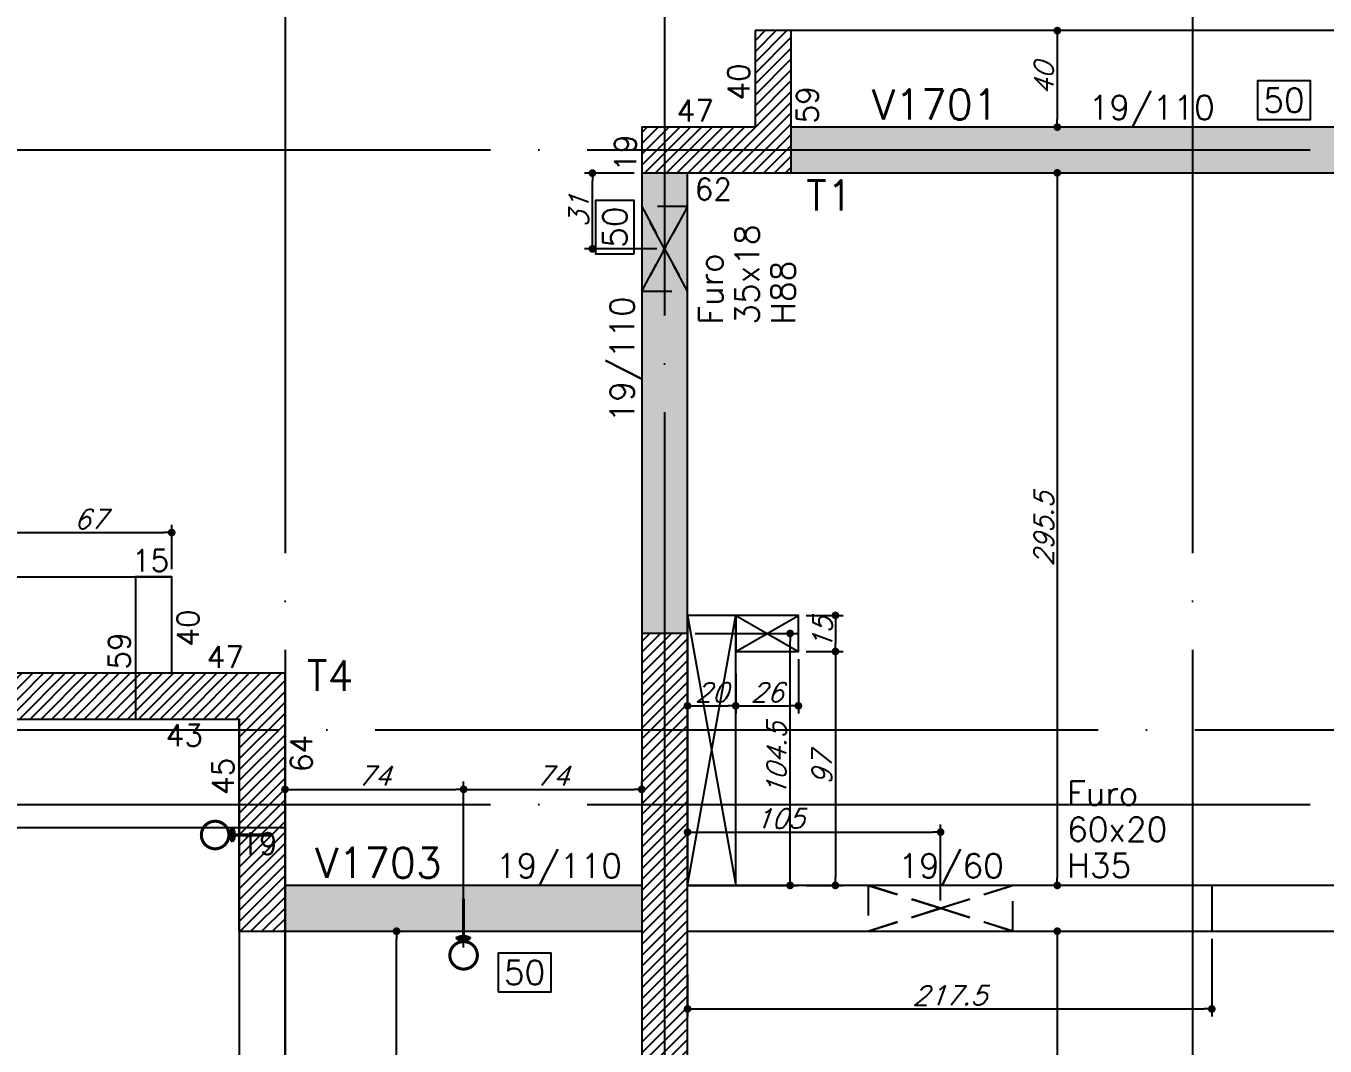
# Model space of a CAD drawing. Header units: millimetres. Extents: x -2368 to 4502, y -2283 to 2217.
# Drawn here: x 1021 to 1559, y 1243 to 1666 of the extents above; entities that cross this region are included whole.
import ezdxf
from ezdxf.enums import TextEntityAlignment as Align

# ---------------------------------------------------------------- set-up
doc = ezdxf.new("R2010")
doc.units = ezdxf.units.MM
doc.header["$LTSCALE"] = 50
doc.linetypes.add('EIXO', pattern=[6.8, 6, -0.4, 0, -0.4])
doc.linetypes.add('HIDDEN', pattern=[0.375, 0.25, -0.125])
for name, color, linetype in [('F-AUX-RED', 1, 'Continuous'), ('F-COTAS', 106, 'Continuous'), ('F-COTAS ANCORAGEM', 106, 'Continuous'), ('F-COTAS-FUROS', 50, 'Continuous'), ('F-COTAS-FUROS VIGA', 50, 'Continuous'), ('F-DESNIVEL-1', 254, 'Continuous'), ('F-EIXO', 12, 'EIXO'), ('F-FURO-PAREDE', 2, 'HIDDEN'), ('F-FURO-PAREDE-TEXTOS', 2, 'Continuous'), ('F-GANCHOS', 4, 'Continuous'), ('F-LAJES', 3, 'Continuous'), ('F-PILARES-DIM', 172, 'Continuous'), ('F-PILARES-HACH', 174, 'Continuous'), ('F-PILARES-M', 170, 'Continuous'), ('F-PILARES-NOME', 170, 'Continuous'), ('F-PILARES-S', 170, 'Continuous'), ('F-TEXTO', 6, 'Continuous'), ('F-VIGAS', 3, 'Continuous'), ('F-VIGAS-DIM', 2, 'Continuous'), ('F-VIGAS-NOME', 4, 'Continuous'), ('F-VÃO', 1, 'Continuous')]:
    doc.layers.add(name, color=color, linetype=linetype)
doc.styles.add('CP-TEXT-INCL', font='romans.shx', dxfattribs={"oblique": 20})
doc.styles.add('MCP', font='romans.shx')
doc.styles.add('ROMANS', font='romans.shx')
doc.dimstyles.new('CP-COTAS-50', dxfattribs={"dimscale": 0.64, "dimtxt": 12.5, "dimasz": 5, "dimexe": 5, "dimexo": 5, "dimgap": 2.5, "dimtad": 1, "dimdec": 1, "dimdsep": 46, "dimtxsty": 'CP-TEXT-INCL', "dimblk1": 'DOT', "dimblk2": 'DOT', "dimsah": 1, "dimcen": 9, "dimclrd": 256, "dimclre": 256, "dimclrt": 256, "dimadec": 0, "dimazin": 0, "dimtfac": 1, "dimtdec": 1, "dimtmove": 2, "dimatfit": 3, "dimldrblk": 'DOT', "dimfxl": 0, "dimtolj": 1, "dimarcsym": 0})
pattern_1 = [(45, (0, 10000), (-2.245064, 2.245064), [])]

# ---------------------------------------------------------------- blocks, each defined once
blk = doc.blocks.new('*U5')
at = {"layer": 'F-VIGAS-DIM', "color": 1}
blk.add_lwpolyline([(0, 0), (22, 0), (22, 16), (0, 16)], close=True, dxfattribs=at)
at = {"layer": 'F-VIGAS-DIM', "style": 'MCP'}
blk.add_attdef('DIM', text='', height=10, dxfattribs=at).set_placement((11, 8), align=Align.MIDDLE_CENTER)
blk = doc.blocks.new('*U13')
at = {"layer": 'F-EIXO'}
blk.add_line((0, 0), (4857.5, 0), dxfattribs=at)
at = {"layer": 'F-TEXTO', "style": 'ROMANS'}
blk.add_attdef('EIXO', text='', height=17.5, dxfattribs=at).set_placement((-28.21, 0), align=Align.MIDDLE_CENTER)
blk = doc.blocks.new('*U14')
at = {"layer": 'F-EIXO'}
blk.add_line((0, 0), (4945.5, 0), dxfattribs=at)
at = {"layer": 'F-TEXTO', "style": 'ROMANS'}
blk.add_attdef('EIXO', text='', height=17.5, dxfattribs=at).set_placement((-28.21, 0), align=Align.MIDDLE_CENTER)
blk = doc.blocks.new('*U15')
at = {"layer": 'F-EIXO'}
blk.add_line((0, 0), (0, -2479.78), dxfattribs=at)
at = {"layer": 'F-TEXTO', "style": 'ROMANS'}
blk.add_attdef('EIXO', text='', height=17.5, rotation=360, dxfattribs=at).set_placement((0, 28.21), align=Align.MIDDLE_CENTER)
blk = doc.blocks.new('*U21')
at = {"layer": 'F-EIXO'}
blk.add_line((0, 0), (0, -2728.58), dxfattribs=at)
at = {"layer": 'F-TEXTO', "style": 'ROMANS'}
blk.add_attdef('EIXO', text='', height=17.5, rotation=360, dxfattribs=at).set_placement((0, 28.21), align=Align.MIDDLE_CENTER)
blk = doc.blocks.new('*U19')
at = {"layer": 'F-EIXO'}
blk.add_line((0, 0), (0, -2827.07), dxfattribs=at)
at = {"layer": 'F-TEXTO', "style": 'ROMANS'}
blk.add_attdef('EIXO', text='', height=17.5, rotation=360, dxfattribs=at).set_placement((0, 28.21), align=Align.MIDDLE_CENTER)
blk = doc.blocks.new('_DOT')
at = {"color": 0, "linetype": 'ByBlock'}
blk.add_line((-0.5, 0), (-1, 0), dxfattribs=at)
at = {"color": 0, "linetype": 'ByBlock', "const_width": 0.5}
blk.add_lwpolyline([(-0.25, 0, 1), (0.25, 0, 1)], format="xyb", close=True, dxfattribs=at)
blk = doc.blocks.new('*D109')
at = {"layer": 'DEFPOINTS', "color": 0, "transparency": 16777216}
for p in [(1448.41, 1664.5), (1448.41, 1624.5), (1448.41, 1624.5)]:
    blk.add_point(p, dxfattribs=at)
at = {"layer": 'F-COTAS', "lineweight": -2, "transparency": 16777216}
blk.add_line((1448.41, 1661.3), (1448.41, 1627.7), dxfattribs=at)
at = {"layer": 'F-COTAS', "lineweight": -2, "transparency": 16777216, "xscale": 3.2, "yscale": 3.2, "zscale": 3.2}
for p, rotation in [((1448.41, 1664.5), 90), ((1448.41, 1624.5), 270)]:
    blk.add_blockref('_DOT', p, dxfattribs=dict(at, rotation=rotation))
at = {"layer": 'F-COTAS', "transparency": 16777216, "insert": (1442.81, 1644.5), "char_height": 8, "attachment_point": 5, "rotation": 90, "style": 'CP-TEXT-INCL'}
blk.add_mtext('\\A1;40', dxfattribs=at)
blk = doc.blocks.new('*D110')
at = {"layer": 'DEFPOINTS', "color": 0, "transparency": 16777216}
for p in [(1448.41, 1605.5), (1448.41, 1310), (1448.41, 1310)]:
    blk.add_point(p, dxfattribs=at)
at = {"layer": 'F-COTAS', "lineweight": -2, "transparency": 16777216}
blk.add_line((1448.41, 1602.3), (1448.41, 1313.2), dxfattribs=at)
at = {"layer": 'F-COTAS', "lineweight": -2, "transparency": 16777216, "xscale": 3.2, "yscale": 3.2, "zscale": 3.2}
for p, rotation in [((1448.41, 1605.5), 90), ((1448.41, 1310), 270)]:
    blk.add_blockref('_DOT', p, dxfattribs=dict(at, rotation=rotation))
at = {"layer": 'F-COTAS', "transparency": 16777216, "insert": (1442.81, 1457.75), "char_height": 8, "attachment_point": 5, "rotation": 90, "style": 'CP-TEXT-INCL'}
blk.add_mtext('\\A1;295.5', dxfattribs=at)
blk = doc.blocks.new('*D111')
at = {"layer": 'DEFPOINTS', "color": 0, "transparency": 16777216}
for p in [(1448.41, 1291), (1448.41, 883.5), (1448.41, 883.5)]:
    blk.add_point(p, dxfattribs=at)
at = {"layer": 'F-COTAS', "lineweight": -2, "transparency": 16777216}
blk.add_line((1448.41, 1287.8), (1448.41, 886.7), dxfattribs=at)
at = {"layer": 'F-COTAS', "lineweight": -2, "transparency": 16777216, "xscale": 3.2, "yscale": 3.2, "zscale": 3.2}
for p, rotation in [((1448.41, 1291), 90), ((1448.41, 883.5), 270)]:
    blk.add_blockref('_DOT', p, dxfattribs=dict(at, rotation=rotation))
at = {"layer": 'F-COTAS', "transparency": 16777216, "insert": (1442.81, 1087.25), "char_height": 8, "attachment_point": 5, "rotation": 90, "style": 'CP-TEXT-INCL'}
blk.add_mtext('\\A1;407.5', dxfattribs=at)
blk = doc.blocks.new('*D150')
at = {"layer": 'DEFPOINTS', "color": 0, "transparency": 16777216}
for p in [(1512.5, 1291), (1295, 1276.24), (1512.5, 1258.77)]:
    blk.add_point(p, dxfattribs=at)
at = {"layer": 'F-COTAS', "lineweight": -2, "transparency": 16777216}
for p, q in [((1512.5, 1287.8), (1512.5, 1255.57)), ((1295, 1273.04), (1295, 1255.57)), ((1298.2, 1258.77), (1509.3, 1258.77))]:
    blk.add_line(p, q, dxfattribs=at)
at = {"layer": 'F-COTAS', "lineweight": -2, "transparency": 16777216, "xscale": 3.2, "yscale": 3.2, "zscale": 3.2, "rotation": 180}
blk.add_blockref('_DOT', (1295, 1258.77), dxfattribs=at)
at = {"layer": 'F-COTAS', "lineweight": -2, "transparency": 16777216, "xscale": 3.2, "yscale": 3.2, "zscale": 3.2}
blk.add_blockref('_DOT', (1512.5, 1258.77), dxfattribs=at)
at = {"layer": 'F-COTAS', "transparency": 16777216, "insert": (1403.75, 1264.37), "char_height": 8, "attachment_point": 5, "style": 'CP-TEXT-INCL'}
blk.add_mtext('\\A1;217.5', dxfattribs=at)
blk = doc.blocks.new('*D151')
at = {"layer": 'DEFPOINTS', "color": 0, "transparency": 16777216}
for p in [(1295, 1414.5), (1337.55, 1414.5), (1308.39, 1310)]:
    blk.add_point(p, dxfattribs=at)
at = {"layer": 'F-COTAS', "lineweight": -2, "transparency": 16777216}
for p, q in [((1298.2, 1414.5), (1340.75, 1414.5)), ((1337.55, 1313.2), (1337.55, 1411.3)), ((1311.59, 1310), (1340.75, 1310))]:
    blk.add_line(p, q, dxfattribs=at)
at = {"layer": 'F-COTAS', "lineweight": -2, "transparency": 16777216, "xscale": 3.2, "yscale": 3.2, "zscale": 3.2}
for p, rotation in [((1337.55, 1414.5), 90), ((1337.55, 1310), 270)]:
    blk.add_blockref('_DOT', p, dxfattribs=dict(at, rotation=rotation))
at = {"layer": 'F-COTAS', "transparency": 16777216, "insert": (1331.95, 1362.25), "char_height": 8, "attachment_point": 5, "rotation": 90, "style": 'CP-TEXT-INCL'}
blk.add_mtext('\\A1;104.5', dxfattribs=at)
blk = doc.blocks.new('*D192')
at = {"layer": 'DEFPOINTS', "color": 0, "transparency": 16777216}
for p in [(2835, 1741.136394), (2835, 1624.5), (-1200, 1438)]:
    blk.add_point(p, dxfattribs=at)
at = {"layer": 'F-COTAS', "lineweight": -2, "transparency": 16777216}
for p, q in [((-1200, 1441.2), (-1200, 1744.336394)), ((-1196.8, 1741.136394), (2831.8, 1741.136394)), ((2835, 1627.7), (2835, 1744.336394))]:
    blk.add_line(p, q, dxfattribs=at)
at = {"layer": 'F-COTAS', "lineweight": -2, "transparency": 16777216, "xscale": 3.2, "yscale": 3.2, "zscale": 3.2, "rotation": 180}
blk.add_blockref('_DOT', (-1200, 1741.136394), dxfattribs=at)
at = {"layer": 'F-COTAS', "lineweight": -2, "transparency": 16777216, "xscale": 3.2, "yscale": 3.2, "zscale": 3.2}
blk.add_blockref('_DOT', (2835, 1741.136394), dxfattribs=at)
at = {"layer": 'F-COTAS', "transparency": 16777216, "insert": (817.5, 1746.736394), "char_height": 8, "attachment_point": 5, "style": 'CP-TEXT-INCL'}
blk.add_mtext('\\A1;4035', dxfattribs=at)
blk = doc.blocks.new('*U273')
at = {"layer": 'F-VÃO'}
for p, q in [((0, 0), (20, 112)), ((0, 112), (20, 0))]:
    blk.add_line(p, q, dxfattribs=at)
at = {"layer": 'F-VÃO', "color": 3}
blk.add_lwpolyline([(0, 0), (20, 0), (20, 112), (0, 112)], close=True, dxfattribs=at)
blk = doc.blocks.new('*U276')
at = {"layer": 'F-VÃO'}
for p, q in [((0, 0), (26, 15)), ((0, 15), (26, 0))]:
    blk.add_line(p, q, dxfattribs=at)
at = {"layer": 'F-VÃO', "color": 3}
blk.add_lwpolyline([(0, 0), (26, 0), (26, 15), (0, 15)], close=True, dxfattribs=at)
blk = doc.blocks.new('*D327')
at = {"layer": 'DEFPOINTS', "color": 0, "transparency": 16777216}
for p in [(1295, 1399.12), (1315, 1401.06), (1315, 1384.47)]:
    blk.add_point(p, dxfattribs=at)
at = {"layer": 'F-COTAS-FUROS', "lineweight": -2, "transparency": 16777216}
for p, q in [((1295, 1395.92), (1295, 1381.27)), ((1315, 1397.86), (1315, 1381.27)), ((1298.2, 1384.47), (1311.8, 1384.47))]:
    blk.add_line(p, q, dxfattribs=at)
at = {"layer": 'F-COTAS-FUROS', "lineweight": -2, "transparency": 16777216, "xscale": 3.2, "yscale": 3.2, "zscale": 3.2, "rotation": 180}
blk.add_blockref('_DOT', (1295, 1384.47), dxfattribs=at)
at = {"layer": 'F-COTAS-FUROS', "lineweight": -2, "transparency": 16777216, "xscale": 3.2, "yscale": 3.2, "zscale": 3.2}
blk.add_blockref('_DOT', (1315, 1384.47), dxfattribs=at)
at = {"layer": 'F-COTAS-FUROS', "transparency": 16777216, "insert": (1305, 1390.07), "char_height": 8, "attachment_point": 5, "style": 'CP-TEXT-INCL'}
blk.add_mtext('\\A1;20', dxfattribs=at)
blk = doc.blocks.new('*D328')
at = {"layer": 'DEFPOINTS', "color": 0, "transparency": 16777216}
for p in [(1341, 1407), (1315, 1400.72), (1341, 1384.47)]:
    blk.add_point(p, dxfattribs=at)
at = {"layer": 'F-COTAS-FUROS', "lineweight": -2, "transparency": 16777216}
for p, q in [((1341, 1403.8), (1341, 1381.27)), ((1315, 1397.52), (1315, 1381.27)), ((1318.2, 1384.47), (1337.8, 1384.47))]:
    blk.add_line(p, q, dxfattribs=at)
at = {"layer": 'F-COTAS-FUROS', "lineweight": -2, "transparency": 16777216, "xscale": 3.2, "yscale": 3.2, "zscale": 3.2, "rotation": 180}
blk.add_blockref('_DOT', (1315, 1384.47), dxfattribs=at)
at = {"layer": 'F-COTAS-FUROS', "lineweight": -2, "transparency": 16777216, "xscale": 3.2, "yscale": 3.2, "zscale": 3.2}
blk.add_blockref('_DOT', (1341, 1384.47), dxfattribs=at)
at = {"layer": 'F-COTAS-FUROS', "transparency": 16777216, "insert": (1328, 1390.07), "char_height": 8, "attachment_point": 5, "style": 'CP-TEXT-INCL'}
blk.add_mtext('\\A1;26', dxfattribs=at)
blk = doc.blocks.new('*D329')
at = {"layer": 'DEFPOINTS', "color": 0, "transparency": 16777216}
for p in [(1341, 1422), (1341, 1407), (1356.37, 1407)]:
    blk.add_point(p, dxfattribs=at)
at = {"layer": 'F-COTAS-FUROS', "lineweight": -2, "transparency": 16777216}
for p, q in [((1344.2, 1422), (1359.57, 1422)), ((1356.37, 1418.8), (1356.37, 1410.2)), ((1344.2, 1407), (1359.57, 1407))]:
    blk.add_line(p, q, dxfattribs=at)
at = {"layer": 'F-COTAS-FUROS', "lineweight": -2, "transparency": 16777216, "xscale": 3.2, "yscale": 3.2, "zscale": 3.2}
for p, rotation in [((1356.37, 1422), 90), ((1356.37, 1407), 270)]:
    blk.add_blockref('_DOT', p, dxfattribs=dict(at, rotation=rotation))
at = {"layer": 'F-COTAS-FUROS', "transparency": 16777216, "insert": (1351, 1414.5), "char_height": 8, "attachment_point": 5, "rotation": 90, "style": 'CP-TEXT-INCL'}
blk.add_mtext('\\A1;15', dxfattribs=at)
blk = doc.blocks.new('*D330')
at = {"layer": 'DEFPOINTS', "color": 0, "transparency": 16777216}
for p in [(1341, 1407), (1341, 1310), (1356.37, 1310)]:
    blk.add_point(p, dxfattribs=at)
at = {"layer": 'F-COTAS-FUROS', "lineweight": -2, "transparency": 16777216}
for p, q in [((1344.2, 1407), (1359.57, 1407)), ((1356.37, 1403.8), (1356.37, 1313.2)), ((1344.2, 1310), (1359.57, 1310))]:
    blk.add_line(p, q, dxfattribs=at)
at = {"layer": 'F-COTAS-FUROS', "lineweight": -2, "transparency": 16777216, "xscale": 3.2, "yscale": 3.2, "zscale": 3.2}
for p, rotation in [((1356.37, 1407), 90), ((1356.37, 1310), 270)]:
    blk.add_blockref('_DOT', p, dxfattribs=dict(at, rotation=rotation))
at = {"layer": 'F-COTAS-FUROS', "transparency": 16777216, "insert": (1350.77, 1358.5), "char_height": 8, "attachment_point": 5, "rotation": 90, "style": 'CP-TEXT-INCL'}
blk.add_mtext('\\A1;97', dxfattribs=at)
blk = doc.blocks.new('*D394')
at = {"layer": 'DEFPOINTS', "color": 0, "transparency": 16777216}
for p in [(1161.35, 1291), (1174.27, 1291), (1161.35, 828.5)]:
    blk.add_point(p, dxfattribs=at)
at = {"layer": 'F-COTAS', "lineweight": -2, "transparency": 16777216}
for p, q in [((1164.55, 1291), (1177.47, 1291)), ((1174.27, 831.7), (1174.27, 1287.8)), ((1164.55, 828.5), (1177.47, 828.5))]:
    blk.add_line(p, q, dxfattribs=at)
at = {"layer": 'F-COTAS', "lineweight": -2, "transparency": 16777216, "xscale": 3.2, "yscale": 3.2, "zscale": 3.2}
for p, rotation in [((1174.27, 1291), 90), ((1174.27, 828.5), 270)]:
    blk.add_blockref('_DOT', p, dxfattribs=dict(at, rotation=rotation))
at = {"layer": 'F-COTAS', "transparency": 16777216, "insert": (1168.67, 1059.75), "char_height": 8, "attachment_point": 5, "rotation": 90, "style": 'CP-TEXT-INCL'}
blk.add_mtext('\\A1;462.5', dxfattribs=at)
blk = doc.blocks.new('*D397')
at = {"layer": 'DEFPOINTS', "color": 0, "linetype": 'Continuous', "transparency": 16777216}
for p in [(1400, 1332.1), (1295, 1329.31), (1400, 1300.5)]:
    blk.add_point(p, dxfattribs=at)
at = {"layer": 'F-COTAS-FUROS VIGA', "linetype": 'Continuous', "lineweight": -2, "transparency": 16777216}
for p, q in [((1295, 1332.51), (1295, 1335.3)), ((1298.2, 1332.1), (1396.8, 1332.1)), ((1400, 1303.7), (1400, 1335.3))]:
    blk.add_line(p, q, dxfattribs=at)
at = {"layer": 'F-COTAS-FUROS VIGA', "linetype": 'Continuous', "lineweight": -2, "transparency": 16777216, "xscale": 3.2, "yscale": 3.2, "zscale": 3.2, "rotation": 180}
blk.add_blockref('_DOT', (1295, 1332.1), dxfattribs=at)
at = {"layer": 'F-COTAS-FUROS VIGA', "linetype": 'Continuous', "lineweight": -2, "transparency": 16777216, "xscale": 3.2, "yscale": 3.2, "zscale": 3.2}
blk.add_blockref('_DOT', (1400, 1332.1), dxfattribs=at)
at = {"layer": 'F-COTAS-FUROS VIGA', "linetype": 'Continuous', "transparency": 16777216, "insert": (1333.21, 1337.7), "char_height": 8, "attachment_point": 5, "style": 'CP-TEXT-INCL'}
blk.add_mtext('\\A1;105', dxfattribs=at)
blk = doc.blocks.new('*D398')
at = {"layer": 'DEFPOINTS', "color": 0, "linetype": 'Continuous', "transparency": 16777216}
for p in [(1255.52, 1605.4), (1276, 1605.4), (1285.5, 1574)]:
    blk.add_point(p, dxfattribs=at)
at = {"layer": 'F-COTAS-FUROS VIGA', "linetype": 'Continuous', "lineweight": -2, "transparency": 16777216}
for p, q in [((1272.8, 1605.4), (1252.32, 1605.4)), ((1255.52, 1577.2), (1255.52, 1602.2)), ((1282.3, 1574), (1252.32, 1574))]:
    blk.add_line(p, q, dxfattribs=at)
at = {"layer": 'F-COTAS-FUROS VIGA', "linetype": 'Continuous', "lineweight": -2, "transparency": 16777216, "xscale": 3.2, "yscale": 3.2, "zscale": 3.2}
for p, rotation in [((1255.52, 1605.4), 90), ((1255.52, 1574), 270)]:
    blk.add_blockref('_DOT', p, dxfattribs=dict(at, rotation=rotation))
at = {"layer": 'F-COTAS-FUROS VIGA', "linetype": 'Continuous', "transparency": 16777216, "insert": (1249.92, 1589.7), "char_height": 8, "attachment_point": 5, "rotation": 90, "style": 'CP-TEXT-INCL'}
blk.add_mtext('\\A1;31', dxfattribs=at)
blk = doc.blocks.new('PB-ANC_VISTA')
at = {"layer": 'F-GANCHOS'}
h = blk.add_hatch(color=256, dxfattribs=at)
edge = h.paths.add_edge_path()
edge.add_ellipse((0, 0.0049), major_axis=(-0.0142, 0), ratio=0.343552, start_angle=152.7965, end_angle=253.9579, ccw=False)
edge.add_spline(control_points=[(0.0126, 0.0027), (0.0118, 0.0035), (0.0109, 0.0039), (0.0094, 0.0046), (0.0089, 0.0048), (0.0084, 0.0049)], knot_values=[3.709013, 3.709013, 3.709013, 3.709013, 3.826962, 3.826962, 3.975536, 3.975536, 3.975536, 3.975536], degree=3, periodic=0)
edge.add_spline(control_points=[(0.0084, 0.0049), (0.0083, 0.005), (0.0082, 0.005), (0.0075, 0.0052), (0.0068, 0.0054), (0.0054, 0.0056), (0.0046, 0.0057), (0.0025, 0.006), (0.001, 0.006), (-0.0019, 0.006), (-0.0033, 0.0059), (-0.006, 0.0055), (-0.0072, 0.0053), (-0.0083, 0.005), (-0.0084, 0.0049), (-0.0084, 0.0049)], knot_values=[3.975536, 3.975536, 3.975536, 3.975536, 4.020815, 4.020815, 4.214669, 4.214669, 4.408523, 4.408523, 4.746248, 4.746248, 5.083972, 5.083972, 5.421697, 5.421697, 5.450325, 5.450325, 5.450325, 5.450325], degree=3, periodic=0)
edge.add_spline(control_points=[(-0.0084, 0.0049), (-0.009, 0.0047), (-0.0094, 0.0046), (-0.0101, 0.0043), (-0.0109, 0.004), (-0.0119, 0.0031), (-0.0123, 0.0028), (-0.0125, 0.0026)], knot_values=[5.450325, 5.450325, 5.450325, 5.450325, 5.63804, 5.63804, 5.767465, 5.767465, 5.83324, 5.83324, 5.83324, 5.83324], degree=3, periodic=0)
edge.add_ellipse((0, 0.0049), major_axis=(-0.0142, 0), ratio=0.343552, start_angle=286.0421, end_angle=388.2135, ccw=False)
edge.add_arc((0, 0.0406), 0.0312, 262.7795, 270)
edge.add_arc((0, 0.0406), 0.0312, 270, 277.2205)
edge = h.paths.add_edge_path()
edge.add_spline(control_points=[(-0.0084, 0.0049), (-0.0081, 0.0048), (-0.0077, 0.0047), (-0.0062, 0.0044), (-0.0049, 0.0042), (-0.0022, 0.0039), (-0.0008, 0.0039), (0.0023, 0.0039), (0.0039, 0.004), (0.0065, 0.0044), (0.0076, 0.0047), (0.0084, 0.0049)], knot_values=[0.872578, 0.872578, 0.872578, 0.872578, 0.983497, 0.983497, 1.300773, 1.300773, 1.618048, 1.618048, 1.991026, 1.991026, 2.268927, 2.268927, 2.268927, 2.268927], degree=3, periodic=0)
edge.add_spline(control_points=[(0.0084, 0.0049), (0.0089, 0.0048), (0.0094, 0.0046), (0.0109, 0.0039), (0.0118, 0.0035), (0.0126, 0.0027)], knot_values=[3.709013, 3.709013, 3.709013, 3.709013, 3.857587, 3.857587, 3.975536, 3.975536, 3.975536, 3.975536], degree=3, periodic=0)
edge.add_ellipse((0, 0.0049), major_axis=(-0.0142, 0), ratio=0.343552, start_angle=28.2135, end_angle=152.7965, ccw=False)
edge.add_spline(control_points=[(-0.0125, 0.0026), (-0.0123, 0.0028), (-0.0119, 0.0031), (-0.0109, 0.004), (-0.0101, 0.0043), (-0.0094, 0.0046), (-0.009, 0.0047), (-0.0084, 0.0049)], knot_values=[5.450325, 5.450325, 5.450325, 5.450325, 5.5161, 5.5161, 5.645525, 5.645525, 5.83324, 5.83324, 5.83324, 5.83324], degree=3, periodic=0)
blk.add_line((0.0031, 0.0093), (-0.0031, 0.0093), dxfattribs=at)
at = {"layer": 'F-GANCHOS', "const_width": 0.00625}
blk.add_lwpolyline([(-0.0005, 0.0121, -1), (-0.0005, 0.0683, -1)], format="xyb", close=True, dxfattribs=at)
blk.add_lwpolyline([(-0.0005, -0.0757), (-0.0005, 0.0098)], dxfattribs=at)
at = {"layer": 'F-GANCHOS'}
blk.add_ellipse((0, 0.0049), major_axis=(-0.0142, 0), ratio=0.343552, dxfattribs=at)
for points, knots in [([(0.0126, 0.0027), (0.0118, 0.0035), (0.0109, 0.0039), (0.0091, 0.0047), (0.0086, 0.0049), (0.0075, 0.0052), (0.0068, 0.0054), (0.0054, 0.0056), (0.0046, 0.0057), (0.0025, 0.006), (0.001, 0.006), (-0.0019, 0.006), (-0.0033, 0.0059), (-0.006, 0.0055), (-0.0072, 0.0053), (-0.0088, 0.0048), (-0.0094, 0.0046), (-0.0101, 0.0043), (-0.0109, 0.004), (-0.0119, 0.0031), (-0.0123, 0.0028), (-0.0125, 0.0026)], [3.709013, 3.709013, 3.709013, 3.709013, 3.826962, 3.826962, 4.020815, 4.020815, 4.214669, 4.214669, 4.408523, 4.408523, 4.746248, 4.746248, 5.083972, 5.083972, 5.421697, 5.421697, 5.63804, 5.63804, 5.767465, 5.767465, 5.83324, 5.83324, 5.83324, 5.83324]), ([(-0.0084, 0.0049), (-0.0081, 0.0048), (-0.0077, 0.0047), (-0.0062, 0.0044), (-0.0049, 0.0042), (-0.0022, 0.0039), (-0.0008, 0.0039), (0.0023, 0.0039), (0.0039, 0.004), (0.0065, 0.0044), (0.0076, 0.0047), (0.0084, 0.0049)], [0.872578, 0.872578, 0.872578, 0.872578, 0.983497, 0.983497, 1.300773, 1.300773, 1.618048, 1.618048, 1.991026, 1.991026, 2.268927, 2.268927, 2.268927, 2.268927])]:
    blk.add_open_spline(points, degree=3, knots=knots, dxfattribs=at)
blk = doc.blocks.new('*U464')
at = {"layer": 'F-GANCHOS', "xscale": 203.1746031736276, "yscale": 203.1746031736276, "zscale": 203.1746031736276}
blk.add_blockref('PB-ANC_VISTA', (6.25, 60.36), dxfattribs=at)
blk = doc.blocks.new('*U465')
at = {"layer": 'F-GANCHOS', "xscale": 203.1746031736276, "yscale": 203.1746031736276, "zscale": 203.1746031736276}
blk.add_blockref('PB-ANC_VISTA', (6.25, 141.62), dxfattribs=at)
blk = doc.blocks.new('*D525')
at = {"layer": 'DEFPOINTS', "color": 0, "transparency": 16777216}
for p in [(1081, 1456.34), (1081, 1438), (1013.65, 1369)]:
    blk.add_point(p, dxfattribs=at)
at = {"layer": 'F-COTAS ANCORAGEM', "lineweight": -2, "transparency": 16777216}
for p, q in [((1013.65, 1372.2), (1013.65, 1459.54)), ((1016.85, 1456.34), (1077.8, 1456.34)), ((1081, 1441.2), (1081, 1459.54))]:
    blk.add_line(p, q, dxfattribs=at)
at = {"layer": 'F-COTAS ANCORAGEM', "lineweight": -2, "transparency": 16777216, "xscale": 3.2, "yscale": 3.2, "zscale": 3.2, "rotation": 180}
blk.add_blockref('_DOT', (1013.65, 1456.34), dxfattribs=at)
at = {"layer": 'F-COTAS ANCORAGEM', "lineweight": -2, "transparency": 16777216, "xscale": 3.2, "yscale": 3.2, "zscale": 3.2}
blk.add_blockref('_DOT', (1081, 1456.34), dxfattribs=at)
at = {"layer": 'F-COTAS ANCORAGEM', "transparency": 16777216, "insert": (1047.32, 1461.94), "char_height": 8, "attachment_point": 5, "style": 'CP-TEXT-INCL'}
blk.add_mtext('\\A1;67', dxfattribs=at)
blk = doc.blocks.new('*D526')
at = {"layer": 'DEFPOINTS', "color": 0, "transparency": 16777216}
for p in [(1276, 1349.83), (1276, 1346.91), (1202.1, 1281)]:
    blk.add_point(p, dxfattribs=at)
at = {"layer": 'F-COTAS ANCORAGEM', "lineweight": -2, "transparency": 16777216}
for p, q in [((1202.1, 1284.2), (1202.1, 1353.03)), ((1276, 1350.11), (1276, 1353.03)), ((1205.3, 1349.83), (1272.8, 1349.83))]:
    blk.add_line(p, q, dxfattribs=at)
at = {"layer": 'F-COTAS ANCORAGEM', "lineweight": -2, "transparency": 16777216, "xscale": 3.2, "yscale": 3.2, "zscale": 3.2, "rotation": 180}
blk.add_blockref('_DOT', (1202.1, 1349.83), dxfattribs=at)
at = {"layer": 'F-COTAS ANCORAGEM', "lineweight": -2, "transparency": 16777216, "xscale": 3.2, "yscale": 3.2, "zscale": 3.2}
blk.add_blockref('_DOT', (1276, 1349.83), dxfattribs=at)
at = {"layer": 'F-COTAS ANCORAGEM', "transparency": 16777216, "insert": (1239.05, 1355.43), "char_height": 8, "attachment_point": 5, "style": 'CP-TEXT-INCL'}
blk.add_mtext('\\A1;74', dxfattribs=at)
blk = doc.blocks.new('*D527')
at = {"layer": 'DEFPOINTS', "color": 0, "transparency": 16777216}
for p in [(1202.1, 1349.83), (1128, 1339.55), (1202.1, 1339.55)]:
    blk.add_point(p, dxfattribs=at)
at = {"layer": 'F-COTAS ANCORAGEM', "lineweight": -2, "transparency": 16777216}
for p, q in [((1128, 1342.75), (1128, 1353.03)), ((1202.1, 1342.75), (1202.1, 1353.03)), ((1131.2, 1349.83), (1198.9, 1349.83))]:
    blk.add_line(p, q, dxfattribs=at)
at = {"layer": 'F-COTAS ANCORAGEM', "lineweight": -2, "transparency": 16777216, "xscale": 3.2, "yscale": 3.2, "zscale": 3.2, "rotation": 180}
blk.add_blockref('_DOT', (1128, 1349.83), dxfattribs=at)
at = {"layer": 'F-COTAS ANCORAGEM', "lineweight": -2, "transparency": 16777216, "xscale": 3.2, "yscale": 3.2, "zscale": 3.2}
blk.add_blockref('_DOT', (1202.1, 1349.83), dxfattribs=at)
at = {"layer": 'F-COTAS ANCORAGEM', "transparency": 16777216, "insert": (1165.05, 1355.43), "char_height": 8, "attachment_point": 5, "style": 'CP-TEXT-INCL'}
blk.add_mtext('\\A1;74', dxfattribs=at)

msp = doc.modelspace()

# ---------------------------------------------------------------- hatches: boundary and pattern name
at = {"layer": 'F-AUX-RED'}
h = msp.add_hatch(dxfattribs=at)
h.set_pattern_fill('ANSI31', color=256)
h.set_pattern_definition([(45, (0, -5000), (-2.245064, 2.245064), [])])
h.paths.add_polyline_path([(1128, 1398), (-1160, 1398), (-1160, 1379), (1109, 1379), (1109, 1291), (1128, 1291)])
at = {"layer": 'F-PILARES-HACH', "linetype": 'Continuous'}
h = msp.add_hatch(dxfattribs=at)
h.set_pattern_fill('ANSI31', color=256, style=0)
h.set_pattern_definition(pattern_1)
h.paths.add_polyline_path([(1323, 1664.5), (1323, 1624.5), (1276, 1624.5), (1276, 1605.5), (1338, 1605.5), (1338, 1664.5)], flags=16)
h = msp.add_hatch(dxfattribs=at)
h.set_pattern_fill('ANSI31', color=256, style=0)
h.set_pattern_definition(pattern_1)
h.paths.add_polyline_path([(1276, 1215.5), (1295, 1215.5), (1295, 1414.5), (1276, 1414.5)], flags=16)

# ---------------------------------------------------------------- linework, layer by layer
at = {"layer": 'F-AUX-RED', "color": 2}
for p, q in [((1128, 1398), (-1160, 1398)), ((1128, 1291), (1128, 1398)), ((-1160, 1379), (1109, 1379)), ((1109, 1291), (1109, 1379)), ((1109, 1291), (1128, 1291))]:
    msp.add_line(p, q, dxfattribs=at)
at = {"layer": 'F-DESNIVEL-1', "linetype": 'Continuous'}
for points in [[(1338.1, 1624.5), (1338.1, 1605.5), (2050.9, 1605.5)], [(1338.1, 1624.5), (2050.9, 1605.5), (2050.9, 1624.5)], [(1338.1, 1624.5), (2050.9, 1624.5), (1338.1, 1624.5)], [(1276, 1414.6), (1295, 1414.6), (1295, 1605.4)], [(1276, 1414.6), (1295, 1605.4), (1276, 1605.4)], [(1276, 1414.6), (1276, 1605.4), (1276, 1414.6)], [(1128, 1291), (1275.9, 1291), (1275.9, 1310)], [(1128, 1291), (1275.9, 1310), (1128, 1310)], [(1128, 1291), (1128, 1310), (1128, 1291)]]:
    msp.add_solid(points, dxfattribs=at)
at = {"layer": 'F-FURO-PAREDE'}
for points in [[(1285.5, 1574), (1295, 1556.5), (1295, 1591.5), (1285.5, 1574), (1295, 1591.5), (1276, 1591.5), (1285.5, 1574), (1276, 1591.5), (1276, 1556.5), (1285.5, 1574), (1276, 1556.5), (1295, 1556.5), (1285.5, 1574)], [(1400, 1300.5), (1370, 1291), (1430, 1291), (1400, 1300.5), (1430, 1291), (1430, 1310), (1400, 1300.5), (1430, 1310), (1370, 1310), (1400, 1300.5), (1370, 1310), (1370, 1291), (1400, 1300.5)]]:
    msp.add_lwpolyline(points, dxfattribs=at)
at = {"layer": 'F-LAJES', "linetype": 'Continuous'}
for p, q in [((2796, 1664.5), (1323, 1664.5)), ((1323, 1664.5), (1323, 1624.5)), ((-1200, 1438), (1081, 1438))]:
    msp.add_line(p, q, dxfattribs=at)
at = {"layer": 'F-PILARES-M', "linetype": 'Continuous'}
msp.add_lwpolyline([(1066, 1438), (1066, 1379), (1109, 1379), (1109, 1334), (1128, 1334), (1128, 1398), (1081, 1398), (1081, 1438), (1066, 1438)], dxfattribs=at)
at = {"layer": 'F-PILARES-S', "linetype": 'Continuous'}
for points in [[(1323, 1664.5), (1323, 1624.5), (1276, 1624.5), (1276, 1605.5), (1338, 1605.5), (1338, 1664.5), (1323, 1664.5)], [(1276, 1215.5), (1295, 1215.5), (1295, 1414.5), (1276, 1414.5), (1276, 1215.5)]]:
    msp.add_lwpolyline(points, dxfattribs=at)
at = {"layer": 'F-VIGAS'}
for points in [[(2051, 1624.5), (1338, 1624.5)], [(1276, 1605.5), (1276, 1414.5)], [(1295, 1414.5), (1295, 1605.5)], [(1338, 1605.5), (2041, 1605.5)], [(1066, 1398), (382.5, 1398)], [(422, 1334), (1109, 1334)], [(1109, 1334), (1109, 1300.5)], [(1128, 1310), (1128, 1334)], [(1276, 1310), (1128, 1310)], [(1526.5, 1310), (1295, 1310)], [(1512.5, 1310), (1512.5, 1291)], [(2031, 1310), (1526.5, 1310)], [(1109, 1300.5), (1109, 828.5)], [(1128, 1291), (1276, 1291)], [(1128, 828.5), (1128, 1291)], [(1295, 1291), (1526.5, 1291)], [(1526.5, 1291), (2031, 1291)]]:
    msp.add_lwpolyline(points, dxfattribs=at)

# ---------------------------------------------------------------- block references
at = {"layer": 'F-COTAS'}
for name, p, rotation in [('*U464', (1167.527, 1324.752), 90), ('*U465', (1208.248, 1430.79), 180)]:
    msp.add_blockref(name, p, dxfattribs=dict(at, rotation=rotation))
at = {"layer": 'F-EIXO', "linetype": 'Continuous'}
for name, p in [('*U19', (1285.5, 1846.305)), ('*U21', (1128, 1747.82)), ('*U15', (1504.5, 1747.82)), ('*U13', (-1807.517, 1615)), ('*U14', (-1895.471, 1374.5)), ('*U13', (-1807.517, 1343.5))]:
    msp.add_blockref(name, p, dxfattribs=at)
at = {"layer": 'F-VIGAS-DIM', "linetype": 'Continuous'}
for p in [(1531.457, 1627.625), (1216.381, 1265.88)]:
    msp.add_blockref('*U5', p, dxfattribs=at).add_auto_attribs({'DIM': '50'})
at = {"layer": 'F-VIGAS-DIM', "linetype": 'Continuous', "rotation": 90}
msp.add_blockref('*U5', (1272.875, 1572), dxfattribs=at).add_auto_attribs({'DIM': '50'})
at = {"layer": 'F-VÃO'}
for name, p in [('*U273', (1295, 1310)), ('*U276', (1315, 1407))]:
    msp.add_blockref(name, p, dxfattribs=at)

# ---------------------------------------------------------------- texts
at = {"layer": 'F-FURO-PAREDE-TEXTOS', "linetype": 'Continuous', "style": 'MCP'}
for s, p in [('35x18', (1324.694, 1542.541)), ('Furo', (1309.694, 1542.541)), ('H88', (1339.694, 1542.541))]:
    msp.add_text(s, height=10, rotation=90, dxfattribs=at).set_placement(p)
for s, p in [('Furo', (1452.495, 1343.268)), ('60x20', (1452.495, 1328.268)), ('H35', (1452.495, 1313.268))]:
    msp.add_text(s, height=10, dxfattribs=at).set_placement(p)
at = {"layer": 'F-PILARES-DIM', "linetype": 'Continuous', "style": 'MCP'}
for s, p in [('40', (1320.75, 1635.5)), ('59', (1349.25, 1626)), ('19', (1273.75, 1606)), ('40', (1092.25, 1409)), ('59', (1063.75, 1399.5)), ('64', (1139.25, 1357)), ('45', (1106.75, 1347.5))]:
    msp.add_text(s, height=9, rotation=90, dxfattribs=at).set_placement(p)
for s, p in [('47', (1290.5, 1626.75)), ('62', (1298, 1594.25)), ('15', (1064.5, 1440.25)), ('47', (1095.5, 1400.25)), ('43', (1078.5, 1367.75)), ('19', (1109.5, 1322.75))]:
    msp.add_text(s, height=9, dxfattribs=at).set_placement(p)
at = {"layer": 'F-PILARES-NOME', "linetype": 'Continuous', "style": 'MCP'}
for s, p in [('T1', (1344.25, 1589.875)), ('T4', (1137.054, 1390.714))]:
    msp.add_text(s, height=12.5, dxfattribs=at).set_placement(p)
at = {"layer": 'F-VIGAS-DIM', "linetype": 'Continuous', "style": 'MCP'}
for s, p in [('19/110', (1461.457, 1627.625)), ('19/110', (1215.5, 1313.125)), ('19/60', (1382.5, 1313.125))]:
    msp.add_text(s, height=10, dxfattribs=at).set_placement(p)
msp.add_text('19/110', height=10, rotation=90, dxfattribs=at).set_placement((1272.875, 1502))
at = {"layer": 'F-VIGAS-NOME', "linetype": 'Continuous', "style": 'MCP'}
for s, p in [('V1701', (1371.492, 1627.625)), ('V1703', (1140.5, 1313.125))]:
    msp.add_text(s, height=12.5, dxfattribs=at).set_placement(p)

# ---------------------------------------------------------------- dimensions: what is measured, and where the dimension line sits
at = {"layer": 'F-COTAS'}
for base, p1, p2, picture, middle in [((2835, 1741.136), (-1200, 1438), (2835, 1624.5), '*D192', (817.5, 1746.736)), ((1512.5, 1258.771), (1295, 1276.236), (1512.5, 1291), '*D150', (1403.75, 1264.371))]:
    dim = msp.add_linear_dim(base=base, p1=p1, p2=p2, dimstyle='CP-COTAS-50', dxfattribs=at)
    dim.commit()
    dim.dimension.update_dxf_attribs({"geometry": picture, "text_midpoint": middle})
dim = msp.add_aligned_dim(p1=(1448.405, 1664.5), p2=(1448.405, 1624.5), distance=0, dimstyle='CP-COTAS-50', dxfattribs=at)
dim.commit()
dim.dimension.update_dxf_attribs({"geometry": '*D109', "text_midpoint": (1442.805, 1644.5)})
for base, p1, p2, picture, middle in [((1448.405, 1310), (1448.405, 1605.5), (1448.405, 1310), '*D110', (1442.805, 1457.75)), ((1337.552, 1414.5), (1308.393, 1310), (1295, 1414.5), '*D151', (1331.952, 1362.25)), ((1448.405, 883.5), (1448.405, 1291), (1448.405, 883.5), '*D111', (1442.805, 1087.25))]:
    dim = msp.add_linear_dim(base=base, p1=p1, p2=p2, angle=90, dimstyle='CP-COTAS-50', dxfattribs=at)
    dim.commit()
    dim.dimension.update_dxf_attribs({"geometry": picture, "text_midpoint": middle})
dim = msp.add_linear_dim(base=(1174.274, 1291), p1=(1161.352, 828.5), p2=(1161.352, 1291), angle=90, dimstyle='CP-COTAS-50', override={"dimfxl": 7.5}, dxfattribs=at)
dim.commit()
dim.dimension.update_dxf_attribs({"geometry": '*D394', "text_midpoint": (1168.674, 1059.75)})
at = {"layer": 'F-COTAS ANCORAGEM'}
for base, p1, p2, picture, middle in [((1081, 1456.342), (1013.648, 1369), (1081, 1438), '*D525', (1047.324, 1461.942)), ((1202.102, 1349.833), (1128, 1339.552), (1202.102, 1339.552), '*D527', (1165.051, 1355.433)), ((1276, 1349.833), (1202.102, 1281), (1276, 1346.912), '*D526', (1239.051, 1355.433))]:
    dim = msp.add_linear_dim(base=base, p1=p1, p2=p2, dimstyle='CP-COTAS-50', override={"dimdec": 0, "dimfxl": 7.5}, dxfattribs=at)
    dim.commit()
    dim.dimension.update_dxf_attribs({"geometry": picture, "text_midpoint": middle})
at = {"layer": 'F-COTAS-FUROS'}
dim = msp.add_linear_dim(base=(1356.373, 1407), p1=(1341, 1422), p2=(1341, 1407), angle=90, dimstyle='CP-COTAS-50', override={"dimfxl": 7.5}, dxfattribs=at)
dim.commit()
dim.dimension.update_dxf_attribs({"geometry": '*D329', "text_midpoint": (1351.002, 1414.5), "dimtype": 160})
for base, p1, p2, picture, middle in [((1341, 1384.471), (1315, 1400.724), (1341, 1407), '*D328', (1328, 1390.071)), ((1315, 1384.471), (1295, 1399.124), (1315, 1401.061), '*D327', (1305, 1390.071))]:
    dim = msp.add_linear_dim(base=base, p1=p1, p2=p2, dimstyle='CP-COTAS-50', override={"dimfxl": 7.5}, dxfattribs=at)
    dim.commit()
    dim.dimension.update_dxf_attribs({"geometry": picture, "text_midpoint": middle})
dim = msp.add_linear_dim(base=(1356.373, 1310), p1=(1341, 1407), p2=(1341, 1310), angle=90, dimstyle='CP-COTAS-50', override={"dimfxl": 7.5}, dxfattribs=at)
dim.commit()
dim.dimension.update_dxf_attribs({"geometry": '*D330', "text_midpoint": (1350.773, 1358.5)})
at = {"layer": 'F-COTAS-FUROS VIGA', "linetype": 'Continuous'}
dim = msp.add_linear_dim(base=(1255.518, 1605.4), p1=(1285.5, 1574), p2=(1276, 1605.4), angle=90, dimstyle='CP-COTAS-50', override={"dimdec": 0, "dimfxl": 7.5}, dxfattribs=at)
dim.commit()
dim.dimension.update_dxf_attribs({"geometry": '*D398', "text_midpoint": (1249.918, 1589.7)})
dim = msp.add_linear_dim(base=(1400, 1332.1), p1=(1295, 1329.314), p2=(1400, 1300.5), dimstyle='CP-COTAS-50', override={"dimdec": 0, "dimfxl": 7.5}, dxfattribs=at)
dim.commit()
dim.dimension.update_dxf_attribs({"geometry": '*D397', "text_midpoint": (1333.213, 1337.7), "dimtype": 160})

doc.saveas('drawing.dxf')
